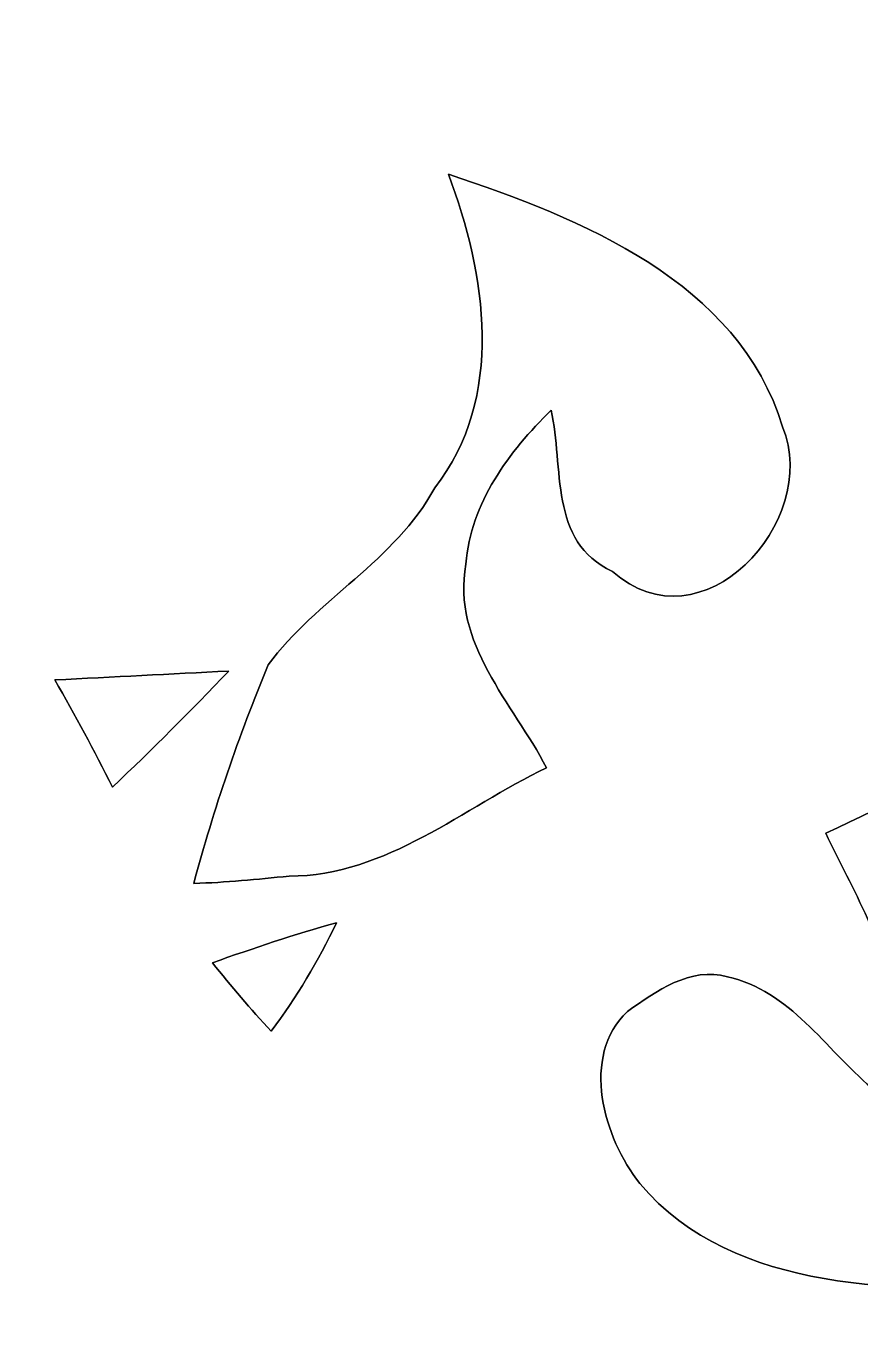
# Model space of a CAD drawing. Header units: centimetres. Extents: x -16.8 to 16.8, y -16.7 to 16.7.
# Drawn here: x -13.196 to -10.709, y -4.161 to -0.264 of the extents above; entities that cross this region are included whole.
import ezdxf

# ---------------------------------------------------------------- set-up
doc = ezdxf.new("R2010")
doc.units = ezdxf.units.CM
doc.header["$MEASUREMENT"] = 0
doc.layers.add('Layer 1', color=7, linetype='Continuous')

msp = doc.modelspace()

# ---------------------------------------------------------------- linework, layer by layer
at = {"layer": 'Layer 1', "color": 7}
for points, knots in [([(-16.77458, 16.66875), (-16.77458, 16.66875), (16.77458, 16.66875), (16.77458, 16.66875), (16.77458, 16.66875), (16.77458, 16.66875), (16.77458, -16.66875), (16.77458, -16.66875), (16.77458, -16.66875), (16.77458, -16.66875), (-16.77458, -16.66875), (-16.77458, -16.66875), (-16.77458, -16.66875), (-16.77458, -16.66875), (-16.77458, 16.66875), (-16.77458, 16.66875), (-16.77458, 16.66875), (-16.77458, 16.66875), (-16.77458, 16.66875), (-16.77458, 16.66875)], [0, 0, 0, 0, 0.1666667, 0.1666667, 0.1666667, 0.1666667, 0.3333333, 0.3333333, 0.3333333, 0.3333333, 0.5, 0.5, 0.5, 0.5, 0.6666667, 0.6666667, 0.6666667, 0.6666667, 1, 1, 1, 1]), ([(-10.18223, -0.40076), (-9.99561, -0.44803), (-9.773, -0.42898), (-9.60861, -0.54046), (-9.60861, -0.54046), (-9.50419, -0.74542), (-9.59026, -1.00965), (-9.4675, -1.21285), (-9.4675, -1.21285), (-9.37683, -1.34408), (-9.20433, -1.397), (-9.12424, -1.53423), (-9.12424, -1.53423), (-9.04134, -1.82845), (-8.9983, -2.13289), (-8.91187, -2.42676), (-8.91187, -2.42676), (-8.84308, -2.65042), (-8.89635, -2.88678), (-8.88365, -3.11644), (-8.88365, -3.11644), (-8.86354, -3.24908), (-8.79651, -3.36868), (-8.75383, -3.49462), (-8.75383, -3.49462), (-9.05545, -3.45511), (-9.45586, -3.4738), (-9.61531, -3.15842), (-9.61531, -3.15842), (-9.77935, -2.98803), (-9.57474, -2.71568), (-9.37189, -2.74002), (-9.37189, -2.74002), (-9.23149, -2.78201), (-9.1313, -2.89736), (-9.00783, -2.97074), (-9.00783, -2.97074), (-8.98102, -2.77671), (-9.01982, -2.56681), (-9.15988, -2.42182), (-9.15988, -2.42182), (-9.39165, -2.21156), (-9.79452, -2.159), (-10.03582, -2.38231), (-10.03582, -2.38231), (-10.36179, -2.59221), (-10.55158, -2.97991), (-10.49408, -3.36832), (-10.49408, -3.36832), (-10.50325, -3.63255), (-10.27994, -3.81176), (-10.18187, -4.03931), (-10.18187, -4.03931), (-10.58298, -4.02167), (-11.08322, -4.05059), (-11.36756, -3.71299), (-11.36756, -3.71299), (-11.47586, -3.57717), (-11.54571, -3.33516), (-11.4046, -3.20005), (-11.4046, -3.20005), (-11.32029, -3.14008), (-11.21586, -3.06599), (-11.10686, -3.09668), (-11.10686, -3.09668), (-10.92094, -3.13831), (-10.81476, -3.31117), (-10.67753, -3.42759), (-10.67753, -3.42759), (-10.66765, -3.26072), (-10.61226, -3.08116), (-10.68952, -2.92347), (-10.68952, -2.92347), (-10.72833, -2.83704), (-10.77207, -2.75378), (-10.81405, -2.66947), (-10.81405, -2.66947), (-10.44081, -2.49661), (-10.03653, -2.28), (-9.86331, -1.88595), (-9.86331, -1.88595), (-9.75713, -1.6951), (-9.74478, -1.46826), (-9.75889, -1.25554), (-9.75889, -1.25554), (-9.79946, -0.92781), (-10.01078, -0.66851), (-10.18223, -0.40076)], [0, 0, 0, 0, 0.0434783, 0.0434783, 0.0434783, 0.0434783, 0.0869565, 0.0869565, 0.0869565, 0.0869565, 0.1304348, 0.1304348, 0.1304348, 0.1304348, 0.173913, 0.173913, 0.173913, 0.173913, 0.2173913, 0.2173913, 0.2173913, 0.2173913, 0.2608696, 0.2608696, 0.2608696, 0.2608696, 0.3043478, 0.3043478, 0.3043478, 0.3043478, 0.3478261, 0.3478261, 0.3478261, 0.3478261, 0.3913043, 0.3913043, 0.3913043, 0.3913043, 0.4347826, 0.4347826, 0.4347826, 0.4347826, 0.4782609, 0.4782609, 0.4782609, 0.4782609, 0.5217391, 0.5217391, 0.5217391, 0.5217391, 0.5652174, 0.5652174, 0.5652174, 0.5652174, 0.6086957, 0.6086957, 0.6086957, 0.6086957, 0.6521739, 0.6521739, 0.6521739, 0.6521739, 0.6956522, 0.6956522, 0.6956522, 0.6956522, 0.7391304, 0.7391304, 0.7391304, 0.7391304, 0.7826087, 0.7826087, 0.7826087, 0.7826087, 0.826087, 0.826087, 0.826087, 0.826087, 0.8695652, 0.8695652, 0.8695652, 0.8695652, 0.9130435, 0.9130435, 0.9130435, 0.9130435, 1, 1, 1, 1]), ([(-11.938, -0.70556), (-11.54324, -0.83644), (-11.07334, -1.02553), (-10.94246, -1.45803), (-10.94246, -1.45803), (-10.8271, -1.74308), (-11.18517, -2.12549), (-11.4494, -1.88877), (-11.4494, -1.88877), (-11.64061, -1.80128), (-11.59334, -1.57692), (-11.63214, -1.40864), (-11.63214, -1.40864), (-11.75773, -1.53211), (-11.87238, -1.68522), (-11.88614, -1.8669), (-11.88614, -1.8669), (-11.92883, -2.10361), (-11.74679, -2.28106), (-11.64555, -2.47403), (-11.64555, -2.47403), (-11.89426, -2.59362), (-12.1218, -2.79612), (-12.41249, -2.79717), (-12.41249, -2.79717), (-12.50738, -2.80599), (-12.60158, -2.81623), (-12.69683, -2.81869), (-12.69683, -2.81869), (-12.63721, -2.59715), (-12.56277, -2.37913), (-12.47493, -2.16747), (-12.47493, -2.16747), (-12.3317, -1.97238), (-12.09675, -1.85773), (-11.97857, -1.63971), (-11.97857, -1.63971), (-11.76937, -1.37231), (-11.82546, -1.00259), (-11.938, -0.70556)], [0, 0, 0, 0, 0.0909091, 0.0909091, 0.0909091, 0.0909091, 0.1818182, 0.1818182, 0.1818182, 0.1818182, 0.2727273, 0.2727273, 0.2727273, 0.2727273, 0.3636364, 0.3636364, 0.3636364, 0.3636364, 0.4545455, 0.4545455, 0.4545455, 0.4545455, 0.5454545, 0.5454545, 0.5454545, 0.5454545, 0.6363636, 0.6363636, 0.6363636, 0.6363636, 0.7272727, 0.7272727, 0.7272727, 0.7272727, 0.8181818, 0.8181818, 0.8181818, 0.8181818, 1, 1, 1, 1]), ([(-13.11063, -2.21227), (-12.93813, -2.2038), (-12.76562, -2.19428), (-12.59276, -2.18616), (-12.59276, -2.18616), (-12.70529, -2.30434), (-12.82065, -2.41935), (-12.93918, -2.53189), (-12.93918, -2.53189), (-12.99281, -2.42323), (-13.05066, -2.31704), (-13.11063, -2.21227)], [0, 0, 0, 0, 0.25, 0.25, 0.25, 0.25, 0.5, 0.5, 0.5, 0.5, 1, 1, 1, 1]), ([(-12.64109, -3.05506), (-12.51867, -3.01202), (-12.39626, -2.97039), (-12.27138, -2.93582), (-12.27138, -2.93582), (-12.32535, -3.04976), (-12.39097, -3.15807), (-12.46611, -3.25931), (-12.46611, -3.25931), (-12.52714, -3.19334), (-12.5857, -3.12526), (-12.64109, -3.05506)], [0, 0, 0, 0, 0.25, 0.25, 0.25, 0.25, 0.5, 0.5, 0.5, 0.5, 1, 1, 1, 1])]:
    msp.add_open_spline(points, degree=3, knots=knots, dxfattribs=at)
at = {"layer": 'Layer 1', "color": 252}
for points, knots in [([(-10.18223, -0.40076), (-10.01078, -0.66851), (-9.79946, -0.92781), (-9.75889, -1.25554), (-9.75889, -1.25554), (-9.74478, -1.46826), (-9.75713, -1.6951), (-9.86331, -1.88595), (-9.86331, -1.88595), (-10.03653, -2.28), (-10.44081, -2.49661), (-10.81405, -2.66947), (-10.81405, -2.66947), (-10.77207, -2.75378), (-10.72833, -2.83704), (-10.68952, -2.92347), (-10.68952, -2.92347), (-10.61226, -3.08116), (-10.66765, -3.26072), (-10.67753, -3.42759), (-10.67753, -3.42759), (-10.81476, -3.31117), (-10.92094, -3.13831), (-11.10686, -3.09668), (-11.10686, -3.09668), (-11.21586, -3.06599), (-11.32029, -3.14008), (-11.4046, -3.20005), (-11.4046, -3.20005), (-11.54571, -3.33516), (-11.47586, -3.57717), (-11.36756, -3.71299), (-11.36756, -3.71299), (-11.08322, -4.05059), (-10.58298, -4.02167), (-10.18187, -4.03931), (-10.18187, -4.03931), (-10.27994, -3.81176), (-10.50325, -3.63255), (-10.49408, -3.36832), (-10.49408, -3.36832), (-10.55158, -2.97991), (-10.36179, -2.59221), (-10.03582, -2.38231), (-10.03582, -2.38231), (-9.79452, -2.159), (-9.39165, -2.21156), (-9.15988, -2.42182), (-9.15988, -2.42182), (-9.01982, -2.56681), (-8.98102, -2.77671), (-9.00783, -2.97074), (-9.00783, -2.97074), (-9.1313, -2.89736), (-9.23149, -2.78201), (-9.37189, -2.74002), (-9.37189, -2.74002), (-9.57474, -2.71568), (-9.77935, -2.98803), (-9.61531, -3.15842), (-9.61531, -3.15842), (-9.45586, -3.4738), (-9.05545, -3.45511), (-8.75383, -3.49462), (-8.75383, -3.49462), (-8.79651, -3.36868), (-8.86354, -3.24908), (-8.88365, -3.11644), (-8.88365, -3.11644), (-8.89635, -2.88678), (-8.84308, -2.65042), (-8.91187, -2.42676), (-8.91187, -2.42676), (-8.9983, -2.13289), (-9.04134, -1.82845), (-9.12424, -1.53423), (-9.12424, -1.53423), (-9.20433, -1.397), (-9.37683, -1.34408), (-9.4675, -1.21285), (-9.4675, -1.21285), (-9.59026, -1.00965), (-9.50419, -0.74542), (-9.60861, -0.54046), (-9.60861, -0.54046), (-9.773, -0.42898), (-9.99561, -0.44803), (-10.18223, -0.40076), (-10.18223, -0.40076), (-10.18223, -0.40076), (-10.18223, -0.40076), (-10.18223, -0.40076)], [0, 0, 0, 0, 0.0416667, 0.0416667, 0.0416667, 0.0416667, 0.0833333, 0.0833333, 0.0833333, 0.0833333, 0.125, 0.125, 0.125, 0.125, 0.1666667, 0.1666667, 0.1666667, 0.1666667, 0.2083333, 0.2083333, 0.2083333, 0.2083333, 0.25, 0.25, 0.25, 0.25, 0.2916667, 0.2916667, 0.2916667, 0.2916667, 0.3333333, 0.3333333, 0.3333333, 0.3333333, 0.375, 0.375, 0.375, 0.375, 0.4166667, 0.4166667, 0.4166667, 0.4166667, 0.4583333, 0.4583333, 0.4583333, 0.4583333, 0.5, 0.5, 0.5, 0.5, 0.5416667, 0.5416667, 0.5416667, 0.5416667, 0.5833333, 0.5833333, 0.5833333, 0.5833333, 0.625, 0.625, 0.625, 0.625, 0.6666667, 0.6666667, 0.6666667, 0.6666667, 0.7083333, 0.7083333, 0.7083333, 0.7083333, 0.75, 0.75, 0.75, 0.75, 0.7916667, 0.7916667, 0.7916667, 0.7916667, 0.8333333, 0.8333333, 0.8333333, 0.8333333, 0.875, 0.875, 0.875, 0.875, 0.9166667, 0.9166667, 0.9166667, 0.9166667, 1, 1, 1, 1]), ([(-11.938, -0.70556), (-11.82546, -1.00259), (-11.76937, -1.37231), (-11.97857, -1.63971), (-11.97857, -1.63971), (-12.09675, -1.85773), (-12.3317, -1.97238), (-12.47493, -2.16747), (-12.47493, -2.16747), (-12.56277, -2.37913), (-12.63721, -2.59715), (-12.69683, -2.81869), (-12.69683, -2.81869), (-12.60158, -2.81623), (-12.50738, -2.80599), (-12.41249, -2.79717), (-12.41249, -2.79717), (-12.1218, -2.79612), (-11.89426, -2.59362), (-11.64555, -2.47403), (-11.64555, -2.47403), (-11.74679, -2.28106), (-11.92883, -2.10361), (-11.88614, -1.8669), (-11.88614, -1.8669), (-11.87238, -1.68522), (-11.75773, -1.53211), (-11.63214, -1.40864), (-11.63214, -1.40864), (-11.59334, -1.57692), (-11.64061, -1.80128), (-11.4494, -1.88877), (-11.4494, -1.88877), (-11.18517, -2.12549), (-10.8271, -1.74308), (-10.94246, -1.45803), (-10.94246, -1.45803), (-11.07334, -1.02553), (-11.54324, -0.83644), (-11.938, -0.70556), (-11.938, -0.70556), (-11.938, -0.70556), (-11.938, -0.70556), (-11.938, -0.70556)], [0, 0, 0, 0, 0.0833333, 0.0833333, 0.0833333, 0.0833333, 0.1666667, 0.1666667, 0.1666667, 0.1666667, 0.25, 0.25, 0.25, 0.25, 0.3333333, 0.3333333, 0.3333333, 0.3333333, 0.4166667, 0.4166667, 0.4166667, 0.4166667, 0.5, 0.5, 0.5, 0.5, 0.5833333, 0.5833333, 0.5833333, 0.5833333, 0.6666667, 0.6666667, 0.6666667, 0.6666667, 0.75, 0.75, 0.75, 0.75, 0.8333333, 0.8333333, 0.8333333, 0.8333333, 1, 1, 1, 1]), ([(-13.11063, -2.21227), (-13.05066, -2.31704), (-12.99281, -2.42323), (-12.93918, -2.53189), (-12.93918, -2.53189), (-12.82065, -2.41935), (-12.70529, -2.30434), (-12.59276, -2.18616), (-12.59276, -2.18616), (-12.76562, -2.19428), (-12.93813, -2.2038), (-13.11063, -2.21227), (-13.11063, -2.21227), (-13.11063, -2.21227), (-13.11063, -2.21227), (-13.11063, -2.21227)], [0, 0, 0, 0, 0.2, 0.2, 0.2, 0.2, 0.4, 0.4, 0.4, 0.4, 0.6, 0.6, 0.6, 0.6, 1, 1, 1, 1]), ([(-12.64109, -3.05506), (-12.5857, -3.12526), (-12.52714, -3.19334), (-12.46611, -3.25931), (-12.46611, -3.25931), (-12.39097, -3.15807), (-12.32535, -3.04976), (-12.27138, -2.93582), (-12.27138, -2.93582), (-12.39626, -2.97039), (-12.51867, -3.01202), (-12.64109, -3.05506), (-12.64109, -3.05506), (-12.64109, -3.05506), (-12.64109, -3.05506), (-12.64109, -3.05506)], [0, 0, 0, 0, 0.2, 0.2, 0.2, 0.2, 0.4, 0.4, 0.4, 0.4, 0.6, 0.6, 0.6, 0.6, 1, 1, 1, 1])]:
    msp.add_open_spline(points, degree=3, knots=knots, dxfattribs=at)

doc.saveas('drawing.dxf')
